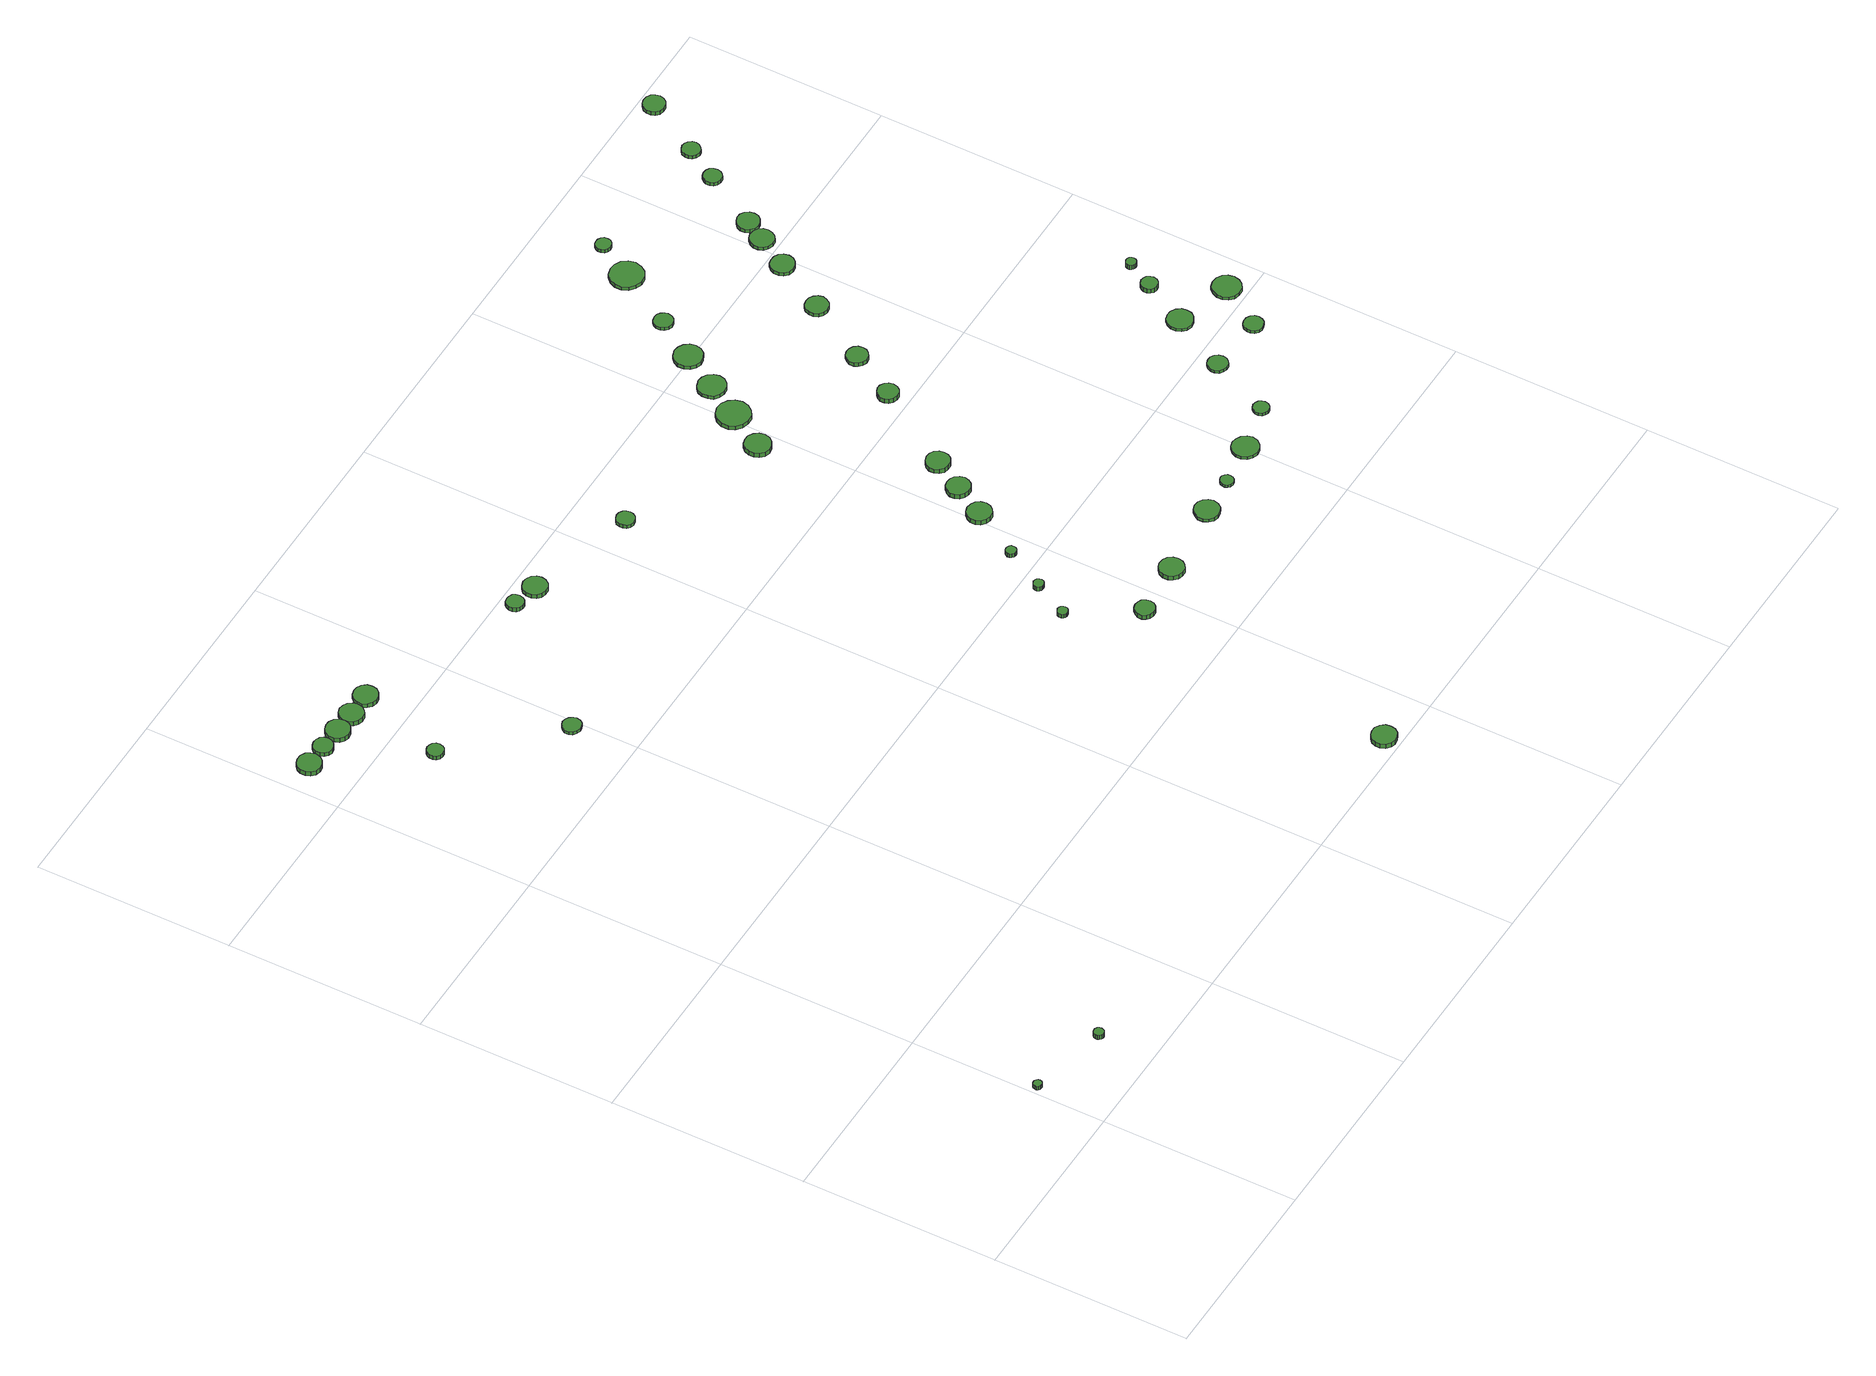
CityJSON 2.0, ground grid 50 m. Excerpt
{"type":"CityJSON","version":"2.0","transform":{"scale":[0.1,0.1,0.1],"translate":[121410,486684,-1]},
"CityObjects":{
"tree1":{"type":"SolitaryVegetationObject","attributes":{"function":"something"},"geometry":[{"type":"MultiSurface","lod":"1","boundaries":[[[0,1,2,3,4,5,6,7,8,9,10,11,12,13,14]],[[15,16,17,18,19,20,21,22,23,24,25,26,27,28,29]],[[0,29,28,1]],[[1,28,27,2]],[[2,27,26,3]],[[3,26,25,4]],[[4,25,24,5]],[[5,24,23,6]],[[6,23,22,7]],[[7,22,21,8]],[[8,21,20,9]],[[9,20,19,10]],[[10,19,18,11]],[[11,18,17,12]],[[12,17,16,13]],[[13,16,15,14]],[[14,15,29,0]]]}]},
"tree2":{"type":"SolitaryVegetationObject","attributes":{"function":"something"},"geometry":[{"type":"MultiSurface","lod":"1","boundaries":[[[30,31,32,33,34,35,36,37,38,39,40,41,42,43,44]],[[45,46,47,48,49,50,51,52,53,54,55,56,57,58,59]],[[30,59,58,31]],[[31,58,57,32]],[[32,57,56,33]],[[33,56,55,34]],[[34,55,54,35]],[[35,54,53,36]],[[36,53,52,37]],[[37,52,51,38]],[[38,51,50,39]],[[39,50,49,40]],[[40,49,48,41]],[[41,48,47,42]],[[42,47,46,43]],[[43,46,45,44]],[[44,45,59,30]]]}]},
"tree3":{"type":"SolitaryVegetationObject","attributes":{"function":"something"},"geometry":[{"type":"MultiSurface","lod":"1","boundaries":[[[60,61,62,63,64,65,66,67,68,69,70,71,72,73,74]],[[75,76,77,78,79,80,81,82,83,84,85,86,87,88,89]],[[60,89,88,61]],[[61,88,87,62]],[[62,87,86,63]],[[63,86,85,64]],[[64,85,84,65]],[[65,84,83,66]],[[66,83,82,67]],[[67,82,81,68]],[[68,81,80,69]],[[69,80,79,70]],[[70,79,78,71]],[[71,78,77,72]],[[72,77,76,73]],[[73,76,75,74]],[[74,75,89,60]]]}]},
"tree4":{"type":"SolitaryVegetationObject","attributes":{"function":"something"},"geometry":[{"type":"MultiSurface","lod":"1","boundaries":[[[90,91,92,93,94,95,96,97,98,99,100,101,102,103,104]],[[105,106,107,108,109,110,111,112,113,114,115,116,117,118,119]],[[90,119,118,91]],[[91,118,117,92]],[[92,117,116,93]],[[93,116,115,94]],[[94,115,114,95]],[[95,114,113,96]],[[96,113,112,97]],[[97,112,111,98]],[[98,111,110,99]],[[99,110,109,100]],[[100,109,108,101]],[[101,108,107,102]],[[102,107,106,103]],[[103,106,105,104]],[[104,105,119,90]]]}]},
"tree5":{"type":"SolitaryVegetationObject","attributes":{"function":"something"},"geometry":[{"type":"MultiSurface","lod":"1","boundaries":[[[120,121,122,123,124,125,126,127,128,129,130,131,132,133,134]],[[135,136,137,138,139,140,141,142,143,144,145,146,147,148,149]],[[120,149,148,121]],[[121,148,147,122]],[[122,147,146,123]],[[123,146,145,124]],[[124,145,144,125]],[[125,144,143,126]],[[126,143,142,127]],[[127,142,141,128]],[[128,141,140,129]],[[129,140,139,130]],[[130,139,138,131]],[[131,138,137,132]],[[132,137,136,133]],[[133,136,135,134]],[[134,135,149,120]]]}]},
"tree6":{"type":"SolitaryVegetationObject","attributes":{"function":"something"},"geometry":[{"type":"MultiSurface","lod":"1","boundaries":[[[150,151,152,153,154,155,156,157,158,159,160,161,162,163,164]],[[165,166,167,168,169,170,171,172,173,174,175,176,177,178,179]],[[150,179,178,151]],[[151,178,177,152]],[[152,177,176,153]],[[153,176,175,154]],[[154,175,174,155]],[[155,174,173,156]],[[156,173,172,157]],[[157,172,171,158]],[[158,171,170,159]],[[159,170,169,160]],[[160,169,168,161]],[[161,168,167,162]],[[162,167,166,163]],[[163,166,165,164]],[[164,165,179,150]]]}]},
"tree7":{"type":"SolitaryVegetationObject","attributes":{"function":"something"},"geometry":[{"type":"MultiSurface","lod":"1","boundaries":[[[180,181,182,183,184,185,186,187,188,189,190,191,192,193,194]],[[195,196,197,198,199,200,201,202,203,204,205,206,207,208,209]],[[180,209,208,181]],[[181,208,207,182]],[[182,207,206,183]],[[183,206,205,184]],[[184,205,204,185]],[[185,204,203,186]],[[186,203,202,187]],[[187,202,201,188]],[[188,201,200,189]],[[189,200,199,190]],[[190,199,198,191]],[[191,198,197,192]],[[192,197,196,193]],[[193,196,195,194]],[[194,195,209,180]]]}]},
"tree8":{"type":"SolitaryVegetationObject","attributes":{"function":"something"},"geometry":[{"type":"MultiSurface","lod":"1","boundaries":[[[210,211,212,213,214,215,216,217,218,219,220,221,222,223,224]],[[225,226,227,228,229,230,231,232,233,234,235,236,237,238,239]],[[210,239,238,211]],[[211,238,237,212]],[[212,237,236,213]],[[213,236,235,214]],[[214,235,234,215]],[[215,234,233,216]],[[216,233,232,217]],[[217,232,231,218]],[[218,231,230,219]],[[219,230,229,220]],[[220,229,228,221]],[[221,228,227,222]],[[222,227,226,223]],[[223,226,225,224]],[[224,225,239,210]]]}]},
"tree9":{"type":"SolitaryVegetationObject","attributes":{"function":"something"},"geometry":[{"type":"MultiSurface","lod":"1","boundaries":[[[240,241,242,243,244,245,246,247,248,249,250,251,252,253,254]],[[255,256,257,258,259,260,261,262,263,264,265,266,267,268,269]],[[240,269,268,241]],[[241,268,267,242]],[[242,267,266,243]],[[243,266,265,244]],[[244,265,264,245]],[[245,264,263,246]],[[246,263,262,247]],[[247,262,261,248]],[[248,261,260,249]],[[249,260,259,250]],[[250,259,258,251]],[[251,258,257,252]],[[252,257,256,253]],[[253,256,255,254]],[[254,255,269,240]]]}]},
"tree10":{"type":"SolitaryVegetationObject","attributes":{"function":"something"},"geometry":[{"type":"MultiSurface","lod":"1","boundaries":[[[270,271,272,273,274,275,276,277,278,279,280,281,282,283,284]],[[285,286,287,288,289,290,291,292,293,294,295,296,297,298,299]],[[270,299,298,271]],[[271,298,297,272]],[[272,297,296,273]],[[273,296,295,274]],[[274,295,294,275]],[[275,294,293,276]],[[276,293,292,277]],[[277,292,291,278]],[[278,291,290,279]],[[279,290,289,280]],[[280,289,288,281]],[[281,288,287,282]],[[282,287,286,283]],[[283,286,285,284]],[[284,285,299,270]]]}]},
"tree11":{"type":"SolitaryVegetationObject","attributes":{"function":"something"},"geometry":[{"type":"MultiSurface","lod":"1","boundaries":[[[300,301,302,303,304,305,306,307,308,309,310,311,312,313,314]],[[315,316,317,318,319,320,321,322,323,324,325,326,327,328,329]],[[300,329,328,301]],[[301,328,327,302]],[[302,327,326,303]],[[303,326,325,304]],[[304,325,324,305]],[[305,324,323,306]],[[306,323,322,307]],[[307,322,321,308]],[[308,321,320,309]],[[309,320,319,310]],[[310,319,318,311]],[[311,318,317,312]],[[312,317,316,313]],[[313,316,315,314]],[[314,315,329,300]]]}]},
"tree12":{"type":"SolitaryVegetationObject","attributes":{"function":"something"},"geometry":[{"type":"MultiSurface","lod":"1","boundaries":[[[330,331,332,333,334,335,336,337,338,339,340,341,342,343,344]],[[345,346,347,348,349,350,351,352,353,354,355,356,357,358,359]],[[330,359,358,331]],[[331,358,357,332]],[[332,357,356,333]],[[333,356,355,334]],[[334,355,354,335]],[[335,354,353,336]],[[336,353,352,337]],[[337,352,351,338]],[[338,351,350,339]],[[339,350,349,340]],[[340,349,348,341]],[[341,348,347,342]],[[342,347,346,343]],[[343,346,345,344]],[[344,345,359,330]]]}]},
"tree13":{"type":"SolitaryVegetationObject","attributes":{"function":"something"},"geometry":[{"type":"MultiSurface","lod":"1","boundaries":[[[360,361,362,363,364,365,366,367,368,369,370,371,372,373,374]],[[375,376,377,378,379,380,381,382,383,384,385,386,387,388,389]],[[360,389,388,361]],[[361,388,387,362]],[[362,387,386,363]],[[363,386,385,364]],[[364,385,384,365]],[[365,384,383,366]],[[366,383,382,367]],[[367,382,381,368]],[[368,381,380,369]],[[369,380,379,370]],[[370,379,378,371]],[[371,378,377,372]],[[372,377,376,373]],[[373,376,375,374]],[[374,375,389,360]]]}]},
"tree14":{"type":"SolitaryVegetationObject","attributes":{"function":"something"},"geometry":[{"type":"MultiSurface","lod":"1","boundaries":[[[390,391,392,393,394,395,396,397,398,399,400,401,402,403,404]],[[405,406,407,408,409,410,411,412,413,414,415,416,417,418,419]],[[390,419,418,391]],[[391,418,417,392]],[[392,417,416,393]],[[393,416,415,394]],[[394,415,414,395]],[[395,414,413,396]],[[396,413,412,397]],[[397,412,411,398]],[[398,411,410,399]],[[399,410,409,400]],[[400,409,408,401]],[[401,408,407,402]],[[402,407,406,403]],[[403,406,405,404]],[[404,405,419,390]]]}]},
"tree15":{"type":"SolitaryVegetationObject","attributes":{"function":"something"},"geometry":[{"type":"MultiSurface","lod":"1","boundaries":[[[420,421,422,423,424,425,426,427,428,429,430,431,432,433,434]],[[435,436,437,438,439,440,441,442,443,444,445,446,447,448,449]],[[420,449,448,421]],[[421,448,447,422]],[[422,447,446,423]],[[423,446,445,424]],[[424,445,444,425]],[[425,444,443,426]],[[426,443,442,427]],[[427,442,441,428]],[[428,441,440,429]],[[429,440,439,430]],[[430,439,438,431]],[[431,438,437,432]],[[432,437,436,433]],[[433,436,435,434]],[[434,435,449,420]]]}]},
"tree16":{"type":"SolitaryVegetationObject","attributes":{"function":"something"},"geometry":[{"type":"MultiSurface","lod":"1","boundaries":[[[450,451,452,453,454,455,456,457,458,459,460,461,462,463,464]],[[465,466,467,468,469,470,471,472,473,474,475,476,477,478,479]],[[450,479,478,451]],[[451,478,477,452]],[[452,477,476,453]],[[453,476,475,454]],[[454,475,474,455]],[[455,474,473,456]],[[456,473,472,457]],[[457,472,471,458]],[[458,471,470,459]],[[459,470,469,460]],[[460,469,468,461]],[[461,468,467,462]],[[462,467,466,463]],[[463,466,465,464]],[[464,465,479,450]]]}]},
"tree17":{"type":"SolitaryVegetationObject","attributes":{"function":"something"},"geometry":[{"type":"MultiSurface","lod":"1","boundaries":[[[480,481,482,483,484,485,486,487,488,489,490,491,492,493,494]],[[495,496,497,498,499,500,501,502,503,504,505,506,507,508,509]],[[480,509,508,481]],[[481,508,507,482]],[[482,507,506,483]],[[483,506,505,484]],[[484,505,504,485]],[[485,504,503,486]],[[486,503,502,487]],[[487,502,501,488]],[[488,501,500,489]],[[489,500,499,490]],[[490,499,498,491]],[[491,498,497,492]],[[492,497,496,493]],[[493,496,495,494]],[[494,495,509,480]]]}]},
"tree18":{"type":"SolitaryVegetationObject","attributes":{"function":"something"},"geometry":[{"type":"MultiSurface","lod":"1","boundaries":[[[510,511,512,513,514,515,516,517,518,519,520,521,522,523,524]],[[525,526,527,528,529,530,531,532,533,534,535,536,537,538,539]],[[510,539,538,511]],[[511,538,537,512]],[[512,537,536,513]],[[513,536,535,514]],[[514,535,534,515]],[[515,534,533,516]],[[516,533,532,517]],[[517,532,531,518]],[[518,531,530,519]],[[519,530,529,520]],[[520,529,528,521]],[[521,528,527,522]],[[522,527,526,523]],[[523,526,525,524]],[[524,525,539,510]]]}]},
"tree19":{"type":"SolitaryVegetationObject","attributes":{"function":"something"},"geometry":[{"type":"MultiSurface","lod":"1","boundaries":[[[540,541,542,543,544,545,546,547,548,549,550,551,552,553,554]],[[555,556,557,558,559,560,561,562,563,564,565,566,567,568,569]],[[540,569,568,541]],[[541,568,567,542]],[[542,567,566,543]],[[543,566,565,544]],[[544,565,564,545]],[[545,564,563,546]],[[546,563,562,547]],[[547,562,561,548]],[[548,561,560,549]],[[549,560,559,550]],[[550,559,558,551]],[[551,558,557,552]],[[552,557,556,553]],[[553,556,555,554]],[[554,555,569,540]]]}]},
"tree20":{"type":"SolitaryVegetationObject","attributes":{"function":"something"},"geometry":[{"type":"MultiSurface","lod":"1","boundaries":[[[570,571,572,573,574,575,576,577,578,579,580,581,582,583,584]],[[585,586,587,588,589,590,591,592,593,594,595,596,597,598,599]],[[570,599,598,571]],[[571,598,597,572]],[[572,597,596,573]],[[573,596,595,574]],[[574,595,594,575]],[[575,594,593,576]],[[576,593,592,577]],[[577,592,591,578]],[[578,591,590,579]],[[579,590,589,580]],[[580,589,588,581]],[[581,588,587,582]],[[582,587,586,583]],[[583,586,585,584]],[[584,585,599,570]]]}]},
"tree21":{"type":"SolitaryVegetationObject","attributes":{"function":"something"},"geometry":[{"type":"MultiSurface","lod":"1","boundaries":[[[600,601,602,603,604,605,606,607,608,609,610,611,612,613,614]],[[615,616,617,618,619,620,621,622,623,624,625,626,627,628,629]],[[600,629,628,601]],[[601,628,627,602]],[[602,627,626,603]],[[603,626,625,604]],[[604,625,624,605]],[[605,624,623,606]],[[606,623,622,607]],[[607,622,621,608]],[[608,621,620,609]],[[609,620,619,610]],[[610,619,618,611]],[[611,618,617,612]],[[612,617,616,613]],[[613,616,615,614]],[[614,615,629,600]]]}]},
"tree22":{"type":"SolitaryVegetationObject","attributes":{"function":"something"},"geometry":[{"type":"MultiSurface","lod":"1","boundaries":[[[630,631,632,633,634,635,636,637,638,639,640,641,642,643,644]],[[645,646,647,648,649,650,651,652,653,654,655,656,657,658,659]],[[630,659,658,631]],[[631,658,657,632]],[[632,657,656,633]],[[633,656,655,634]],[[634,655,654,635]],[[635,654,653,636]],[[636,653,652,637]],[[637,652,651,638]],[[638,651,650,639]],[[639,650,649,640]],[[640,649,648,641]],[[641,648,647,642]],[[642,647,646,643]],[[643,646,645,644]],[[644,645,659,630]]]}]},
"tree23":{"type":"SolitaryVegetationObject","attributes":{"function":"something"},"geometry":[{"type":"MultiSurface","lod":"1","boundaries":[[[660,661,662,663,664,665,666,667,668,669,670,671,672,673,674]],[[675,676,677,678,679,680,681,682,683,684,685,686,687,688,689]],[[660,689,688,661]],[[661,688,687,662]],[[662,687,686,663]],[[663,686,685,664]],[[664,685,684,665]],[[665,684,683,666]],[[666,683,682,667]],[[667,682,681,668]],[[668,681,680,669]],[[669,680,679,670]],[[670,679,678,671]],[[671,678,677,672]],[[672,677,676,673]],[[673,676,675,674]],[[674,675,689,660]]]}]},
"tree24":{"type":"SolitaryVegetationObject","attributes":{"function":"something"},"geometry":[{"type":"MultiSurface","lod":"1","boundaries":[[[690,691,692,693,694,695,696,697,698,699,700,701,702,703,704]],[[705,706,707,708,709,710,711,712,713,714,715,716,717,718,719]],[[690,719,718,691]],[[691,718,717,692]],[[692,717,716,693]],[[693,716,715,694]],[[694,715,714,695]],[[695,714,713,696]],[[696,713,712,697]],[[697,712,711,698]],[[698,711,710,699]],[[699,710,709,700]],[[700,709,708,701]],[[701,708,707,702]],[[702,707,706,703]],[[703,706,705,704]],[[704,705,719,690]]]}]},
"tree25":{"type":"SolitaryVegetationObject","attributes":{"function":"something"},"geometry":[{"type":"MultiSurface","lod":"1","boundaries":[[[720,721,722,723,724,725,726,727,728,729,730,731,732,733,734]],[[735,736,737,738,739,740,741,742,743,744,745,746,747,748,749]],[[720,749,748,721]],[[721,748,747,722]],[[722,747,746,723]],[[723,746,745,724]],[[724,745,744,725]],[[725,744,743,726]],[[726,743,742,727]],[[727,742,741,728]],[[728,741,740,729]],[[729,740,739,730]],[[730,739,738,731]],[[731,738,737,732]],[[732,737,736,733]],[[733,736,735,734]],[[734,735,749,720]]]}]},
"tree26":{"type":"SolitaryVegetationObject","attributes":{"function":"something"},"geometry":[{"type":"MultiSurface","lod":"1","boundaries":[[[750,751,752,753,754,755,756,757,758,759,760,761,762,763,764]],[[765,766,767,768,769,770,771,772,773,774,775,776,777,778,779]],[[750,779,778,751]],[[751,778,777,752]],[[752,777,776,753]],[[753,776,775,754]],[[754,775,774,755]],[[755,774,773,756]],[[756,773,772,757]],[[757,772,771,758]],[[758,771,770,759]],[[759,770,769,760]],[[760,769,768,761]],[[761,768,767,762]],[[762,767,766,763]],[[763,766,765,764]],[[764,765,779,750]]]}]},
"tree27":{"type":"SolitaryVegetationObject","attributes":{"function":"something"},"geometry":[{"type":"MultiSurface","lod":"1","boundaries":[[[780,781,782,783,784,785,786,787,788,789,790,791,792,793,794]],[[795,796,797,798,799,800,801,802,803,804,805,806,807,808,809]],[[780,809,808,781]],[[781,808,807,782]],[[782,807,806,783]],[[783,806,805,784]],[[784,805,804,785]],[[785,804,803,786]],[[786,803,802,787]],[[787,802,801,788]],[[788,801,800,789]],[[789,800,799,790]],[[790,799,798,791]],[[791,798,797,792]],[[792,797,796,793]],[[793,796,795,794]],[[794,795,809,780]]]}]},
"tree28":{"type":"SolitaryVegetationObject","attributes":{"function":"something"},"geometry":[{"type":"MultiSurface","lod":"1","boundaries":[[[810,811,812,813,814,815,816,817,818,819,820,821,822,823,824]],[[825,826,827,828,829,830,831,832,833,834,835,836,837,838,839]],[[810,839,838,811]],[[811,838,837,812]],[[812,837,836,813]],[[813,836,835,814]],[[814,835,834,815]],[[815,834,833,816]],[[816,833,832,817]],[[817,832,831,818]],[[818,831,830,819]],[[819,830,829,820]],[[820,829,828,821]],[[821,828,827,822]],[[822,827,826,823]],[[823,826,825,824]],[[824,825,839,810]]]}]},
"tree29":{"type":"SolitaryVegetationObject","attributes":{"function":"something"},"geometry":[{"type":"MultiSurface","lod":"1","boundaries":[[[840,841,842,843,844,845,846,847,848,849,850,851,852,853,854]],[[855,856,857,858,859,860,861,862,863,864,865,866,867,868,869]],[[840,869,868,841]],[[841,868,867,842]],[[842,867,866,843]],[[843,866,865,844]],[[844,865,864,845]],[[845,864,863,846]],[[846,863,862,847]],[[847,862,861,848]],[[848,861,860,849]],[[849,860,859,850]],[[850,859,858,851]],[[851,858,857,852]],[[852,857,856,853]],[[853,856,855,854]],[[854,855,869,840]]]}]},
"tree30":{"type":"SolitaryVegetationObject","attributes":{"function":"something"},"geometry":[{"type":"MultiSurface","lod":"1","boundaries":[[[870,871,872,873,874,875,876,877,878,879,880,881,882,883,884]],[[885,886,887,888,889,890,891,892,893,894,895,896,897,898,899]],[[870,899,898,871]],[[871,898,897,872]],[[872,897,896,873]],[[873,896,895,874]],[[874,895,894,875]],[[875,894,893,876]],[[876,893,892,877]],[[877,892,891,878]],[[878,891,890,879]],[[879,890,889,880]],[[880,889,888,881]],[[881,888,887,882]],[[882,887,886,883]],[[883,886,885,884]],[[884,885,899,870]]]}]},
"tree31":{"type":"SolitaryVegetationObject","attributes":{"function":"something"},"geometry":[{"type":"MultiSurface","lod":"1","boundaries":[[[900,901,902,903,904,905,906,907,908,909,910,911,912,913,914]],[[915,916,917,918,919,920,921,922,923,924,925,926,927,928,929]],[[900,929,928,901]],[[901,928,927,902]],[[902,927,926,903]],[[903,926,925,904]],[[904,925,924,905]],[[905,924,923,906]],[[906,923,922,907]],[[907,922,921,908]],[[908,921,920,909]],[[909,920,919,910]],[[910,919,918,911]],[[911,918,917,912]],[[912,917,916,913]],[[913,916,915,914]],[[914,915,929,900]]]}]},
"tree32":{"type":"SolitaryVegetationObject","attributes":{"function":"something"},"geometry":[{"type":"MultiSurface","lod":"1","boundaries":[[[930,931,932,933,934,935,936,937,938,939,940,941,942,943,944]],[[945,946,947,948,949,950,951,952,953,954,955,956,957,958,959]],[[930,959,958,931]],[[931,958,957,932]],[[932,957,956,933]],[[933,956,955,934]],[[934,955,954,935]],[[935,954,953,936]],[[936,953,952,937]],[[937,952,951,938]],[[938,951,950,939]],[[939,950,949,940]],[[940,949,948,941]],[[941,948,947,942]],[[942,947,946,943]],[[943,946,945,944]],[[944,945,959,930]]]}]},
"tree33":{"type":"SolitaryVegetationObject","attributes":{"function":"something"},"geometry":[{"type":"MultiSurface","lod":"1","boundaries":[[[960,961,962,963,964,965,966,967,968,969,970,971,972,973,974]],[[975,976,977,978,979,980,981,982,983,984,985,986,987,988,989]],[[960,989,988,961]],[[961,988,987,962]],[[962,987,986,963]],[[963,986,985,964]],[[964,985,984,965]],[[965,984,983,966]],[[966,983,982,967]],[[967,982,981,968]],[[968,981,980,969]],[[969,980,979,970]],[[970,979,978,971]],[[971,978,977,972]],[[972,977,976,973]],[[973,976,975,974]],[[974,975,989,960]]]}]},
"tree34":{"type":"SolitaryVegetationObject","attributes":{"function":"something"},"geometry":[{"type":"MultiSurface","lod":"1","boundaries":[[[990,991,992,993,994,995,996,997,998,999,1000,1001,1002,1003,1004]],[[1005,1006,1007,1008,1009,1010,1011,1012,1013,1014,1015,1016,1017,1018,1019]],[[990,1019,1018,991]],[[991,1018,1017,992]],[[992,1017,1016,993]],[[993,1016,1015,994]],[[994,1015,1014,995]],[[995,1014,1013,996]],[[996,1013,1012,997]],[[997,1012,1011,998]],[[998,1011,1010,999]],[[999,1010,1009,1000]],[[1000,1009,1008,1001]],[[1001,1008,1007,1002]],[[1002,1007,1006,1003]],[[1003,1006,1005,1004]],[[1004,1005,1019,990]]]}]},
"tree35":{"type":"SolitaryVegetationObject","attributes":{"function":"something"},"geometry":[{"type":"MultiSurface","lod":"1","boundaries":[[[1020,1021,1022,1023,1024,1025,1026,1027,1028,1029,1030,1031,1032,1033,1034]],[[1035,1036,1037,1038,1039,1040,1041,1042,1043,1044,1045,1046,1047,1048,1049]],[[1020,1049,1048,1021]],[[1021,1048,1047,1022]],[[1022,1047,1046,1023]],[[1023,1046,1045,1024]],[[1024,1045,1044,1025]],[[1025,1044,1043,1026]],[[1026,1043,1042,1027]],[[1027,1042,1041,1028]],[[1028,1041,1040,1029]],[[1029,1040,1039,1030]],[[1030,1039,1038,1031]],[[1031,1038,1037,1032]],[[1032,1037,1036,1033]],[[1033,1036,1035,1034]],[[1034,1035,1049,1020]]]}]},
"tree36":{"type":"SolitaryVegetationObject","attributes":{"function":"something"},"geometry":[{"type":"MultiSurface","lod":"1","boundaries":[[[1050,1051,1052,1053,1054,1055,1056,1057,1058,1059,1060,1061,1062,1063,1064]],[[1065,1066,1067,1068,1069,1070,1071,1072,1073,1074,1075,1076,1077,1078,1079]],[[1050,1079,1078,1051]],[[1051,1078,1077,1052]],[[1052,1077,1076,1053]],[[1053,1076,1075,1054]],[[1054,1075,1074,1055]],[[1055,1074,1073,1056]],[[1056,1073,1072,1057]],[[1057,1072,1071,1058]],[[1058,1071,1070,1059]],[[1059,1070,1069,1060]],[[1060,1069,1068,1061]],[[1061,1068,1067,1062]],[[1062,1067,1066,1063]],[[1063,1066,1065,1064]],[[1064,1065,1079,1050]]]}]},
"tree37":{"type":"SolitaryVegetationObject","attributes":{"function":"something"},"geometry":[{"type":"MultiSurface","lod":"1","boundaries":[[[1080,1081,1082,1083,1084,1085,1086,1087,1088,1089,1090,1091,1092,1093,1094]],[[1095,1096,1097,1098,1099,1100,1101,1102,1103,1104,1105,1106,1107,1108,1109]],[[1080,1109,1108,1081]],[[1081,1108,1107,1082]],[[1082,1107,1106,1083]],[[1083,1106,1105,1084]],[[1084,1105,1104,1085]],[[1085,1104,1103,1086]],[[1086,1103,1102,1087]],[[1087,1102,1101,1088]],[[1088,1101,1100,1089]],[[1089,1100,1099,1090]],[[1090,1099,1098,1091]],[[1091,1098,1097,1092]],[[1092,1097,1096,1093]],[[1093,1096,1095,1094]],[[1094,1095,1109,1080]]]}]},
"tree38":{"type":"SolitaryVegetationObject","attributes":{"function":"something"},"geometry":[{"type":"MultiSurface","lod":"1","boundaries":[[[1110,1111,1112,1113,1114,1115,1116,1117,1118,1119,1120,1121,1122,1123,1124]],[[1125,1126,1127,1128,1129,1130,1131,1132,1133,1134,1135,1136,1137,1138,1139]],[[1110,1139,1138,1111]],[[1111,1138,1137,1112]],[[1112,1137,1136,1113]],[[1113,1136,1135,1114]],[[1114,1135,1134,1115]],[[1115,1134,1133,1116]],[[1116,1133,1132,1117]],[[1117,1132,1131,1118]],[[1118,1131,1130,1119]],[[1119,1130,1129,1120]],[[1120,1129,1128,1121]],[[1121,1128,1127,1122]],[[1122,1127,1126,1123]],[[1123,1126,1125,1124]],[[1124,1125,1139,1110]]]}]},
"tree39":{"type":"SolitaryVegetationObject","attributes":{"function":"something"},"geometry":[{"type":"MultiSurface","lod":"1","boundaries":[[[1140,1141,1142,1143,1144,1145,1146,1147,1148,1149,1150,1151,1152,1153,1154]],[[1155,1156,1157,1158,1159,1160,1161,1162,1163,1164,1165,1166,1167,1168,1169]],[[1140,1169,1168,1141]],[[1141,1168,1167,1142]],[[1142,1167,1166,1143]],[[1143,1166,1165,1144]],[[1144,1165,1164,1145]],[[1145,1164,1163,1146]],[[1146,1163,1162,1147]],[[1147,1162,1161,1148]],[[1148,1161,1160,1149]],[[1149,1160,1159,1150]],[[1150,1159,1158,1151]],[[1151,1158,1157,1152]],[[1152,1157,1156,1153]],[[1153,1156,1155,1154]],[[1154,1155,1169,1140]]]}]},
"tree40":{"type":"SolitaryVegetationObject","attributes":{"function":"something"},"geometry":[{"type":"MultiSurface","lod":"1","boundaries":[[[1170,1171,1172,1173,1174,1175,1176,1177,1178,1179,1180,1181,1182,1183,1184]],[[1185,1186,1187,1188,1189,1190,1191,1192,1193,1194,1195,1196,1197,1198,1199]],[[1170,1199,1198,1171]],[[1171,1198,1197,1172]],[[1172,1197,1196,1173]],[[1173,1196,1195,1174]],[[1174,1195,1194,1175]],[[1175,1194,1193,1176]],[[1176,1193,1192,1177]],[[1177,1192,1191,1178]],[[1178,1191,1190,1179]],[[1179,1190,1189,1180]],[[1180,1189,1188,1181]],[[1181,1188,1187,1182]],[[1182,1187,1186,1183]],[[1183,1186,1185,1184]],[[1184,1185,1199,1170]]]}]},
"tree41":{"type":"SolitaryVegetationObject","attributes":{"function":"something"},"geometry":[{"type":"MultiSurface","lod":"1","boundaries":[[[1200,1201,1202,1203,1204,1205,1206,1207,1208,1209,1210,1211,1212,1213,1214]],[[1215,1216,1217,1218,1219,1220,1221,1222,1223,1224,1225,1226,1227,1228,1229]],[[1200,1229,1228,1201]],[[1201,1228,1227,1202]],[[1202,1227,1226,1203]],[[1203,1226,1225,1204]],[[1204,1225,1224,1205]],[[1205,1224,1223,1206]],[[1206,1223,1222,1207]],[[1207,1222,1221,1208]],[[1208,1221,1220,1209]],[[1209,1220,1219,1210]],[[1210,1219,1218,1211]],[[1211,1218,1217,1212]],[[1212,1217,1216,1213]],[[1213,1216,1215,1214]],[[1214,1215,1229,1200]]]}]},
"tree42":{"type":"SolitaryVegetationObject","attributes":{"function":"something"},"geometry":[{"type":"MultiSurface","lod":"1","boundaries":[[[1230,1231,1232,1233,1234,1235,1236,1237,1238,1239,1240,1241,1242,1243,1244]],[[1245,1246,1247,1248,1249,1250,1251,1252,1253,1254,1255,1256,1257,1258,1259]],[[1230,1259,1258,1231]],[[1231,1258,1257,1232]],[[1232,1257,1256,1233]],[[1233,1256,1255,1234]],[[1234,1255,1254,1235]],[[1235,1254,1253,1236]],[[1236,1253,1252,1237]],[[1237,1252,1251,1238]],[[1238,1251,1250,1239]],[[1239,1250,1249,1240]],[[1240,1249,1248,1241]],[[1241,1248,1247,1242]],[[1242,1247,1246,1243]],[[1243,1246,1245,1244]],[[1244,1245,1259,1230]]]}]},
"tree43":{"type":"SolitaryVegetationObject","attributes":{"function":"something"},"geometry":[{"type":"MultiSurface","lod":"1","boundaries":[[[1260,1261,1262,1263,1264,1265,1266,1267,1268,1269,1270,1271,1272,1273,1274]],[[1275,1276,1277,1278,1279,1280,1281,1282,1283,1284,1285,1286,1287,1288,1289]],[[1260,1289,1288,1261]],[[1261,1288,1287,1262]],[[1262,1287,1286,1263]],[[1263,1286,1285,1264]],[[1264,1285,1284,1265]],[[1265,1284,1283,1266]],[[1266,1283,1282,1267]],[[1267,1282,1281,1268]],[[1268,1281,1280,1269]],[[1269,1280,1279,1270]],[[1270,1279,1278,1271]],[[1271,1278,1277,1272]],[[1272,1277,1276,1273]],[[1273,1276,1275,1274]],[[1274,1275,1289,1260]]]}]},
"tree44":{"type":"SolitaryVegetationObject","attributes":{"function":"something"},"geometry":[{"type":"MultiSurface","lod":"1","boundaries":[[[1290,1291,1292,1293,1294,1295,1296,1297,1298,1299,1300,1301,1302,1303,1304]],[[1305,1306,1307,1308,1309,1310,1311,1312,1313,1314,1315,1316,1317,1318,1319]],[[1290,1319,1318,1291]],[[1291,1318,1317,1292]],[[1292,1317,1316,1293]],[[1293,1316,1315,1294]],[[1294,1315,1314,1295]],[[1295,1314,1313,1296]],[[1296,1313,1312,1297]],[[1297,1312,1311,1298]],[[1298,1311,1310,1299]],[[1299,1310,1309,1300]],[[1300,1309,1308,1301]],[[1301,1308,1307,1302]],[[1302,1307,1306,1303]],[[1303,1306,1305,1304]],[[1304,1305,1319,1290]]]}]},
"tree45":{"type":"SolitaryVegetationObject","attributes":{"function":"something"},"geometry":[{"type":"MultiSurface","lod":"1","boundaries":[[[1320,1321,1322,1323,1324,1325,1326,1327,1328,1329,1330,1331,1332,1333,1334]],[[1335,1336,1337,1338,1339,1340,1341,1342,1343,1344,1345,1346,1347,1348,1349]],[[1320,1349,1348,1321]],[[1321,1348,1347,1322]],[[1322,1347,1346,1323]],[[1323,1346,1345,1324]],[[1324,1345,1344,1325]],[[1325,1344,1343,1326]],[[1326,1343,1342,1327]],[[1327,1342,1341,1328]],[[1328,1341,1340,1329]],[[1329,1340,1339,1330]],[[1330,1339,1338,1331]],[[1331,1338,1337,1332]],[[1332,1337,1336,1333]],[[1333,1336,1335,1334]],[[1334,1335,1349,1320]]]}]},
"tree46":{"type":"SolitaryVegetationObject","attributes":{"function":"something"},"geometry":[{"type":"MultiSurface","lod":"1","boundaries":[[[1350,1351,1352,1353,1354,1355,1356,1357,1358,1359,1360,1361,1362,1363,1364]],[[1365,1366,1367,1368,1369,1370,1371,1372,1373,1374,1375,1376,1377,1378,1379]],[[1350,1379,1378,1351]],[[1351,1378,1377,1352]],[[1352,1377,1376,1353]],[[1353,1376,1375,1354]],[[1354,1375,1374,1355]],[[1355,1374,1373,1356]],[[1356,1373,1372,1357]],[[1357,1372,1371,1358]],[[1358,1371,1370,1359]],[[1359,1370,1369,1360]],[[1360,1369,1368,1361]],[[1361,1368,1367,1362]],[[1362,1367,1366,1363]],[[1363,1366,1365,1364]],[[1364,1365,1379,1350]]]}]},
"tree47":{"type":"SolitaryVegetationObject","attributes":{"function":"something"},"geometry":[{"type":"MultiSurface","lod":"1","boundaries":[[[1380,1381,1382,1383,1384,1385,1386,1387,1388,1389,1390,1391,1392,1393,1394]],[[1395,1396,1397,1398,1399,1400,1401,1402,1403,1404,1405,1406,1407,1408,1409]],[[1380,1409,1408,1381]],[[1381,1408,1407,1382]],[[1382,1407,1406,1383]],[[1383,1406,1405,1384]],[[1384,1405,1404,1385]],[[1385,1404,1403,1386]],[[1386,1403,1402,1387]],[[1387,1402,1401,1388]],[[1388,1401,1400,1389]],[[1389,1400,1399,1390]],[[1390,1399,1398,1391]],[[1391,1398,1397,1392]],[[1392,1397,1396,1393]],[[1393,1396,1395,1394]],[[1394,1395,1409,1380]]]}]}
},
"vertices":[
[23,178,31],[22,183,31],[19,186,31],[15,189,31],[11,189,31],[7,188,31],[4,185,31],[2,181,31],[2,176,31],[4,172,31],[7,169,31],[11,168,31],[15,168,31],[19,171,31],[22,174,31],[22,174,19],[19,171,19],[15,168,19],[11,168,19],[7,169,19],[4,172,19],[2,176,19],[2,181,19],[4,185,19],[7,188,19],[11,189,19],[15,189,19],[19,186,19],[22,183,19],[23,178,19],
[239,140,25],[238,146,25],[235,150,25],[230,153,25],[225,153,25],[220,152,25],[216,148,25],[214,143,25],[214,138,25],[216,133,25],[220,129,25],[225,127,25],[230,128,25],[235,131,25],[238,135,25],[238,135,12],[235,131,12],[230,128,12],[225,127,12],[220,129,12],[216,133,12],[214,138,12],[214,143,12],[216,148,12],[220,152,12],[225,153,12],[230,153,12],[235,150,12],[238,146,12],[239,140,12],
[105,2116,27],[102,2129,27],[95,2139,27],[84,2145,27],[71,2146,27],[59,2142,27],[50,2134,27],[45,2123,27],[45,2110,27],[50,2099,27],[59,2090,27],[71,2086,27],[84,2088,27],[95,2094,27],[102,2104,27],[102,2104,14],[95,2094,14],[84,2088,14],[71,2086,14],[59,2090,14],[50,2099,14],[45,2110,14],[45,2123,14],[50,2134,14],[59,2142,14],[71,2146,14],[84,2145,14],[95,2139,14],[102,2129,14],[105,2116,14],
[164,2117,25],[162,2127,25],[156,2135,25],[147,2140,25],[136,2141,25],[127,2138,25],[119,2131,25],[115,2122,25],[115,2112,25],[119,2103,25],[127,2096,25],[136,2092,25],[147,2094,25],[156,2099,25],[162,2107,25],[162,2107,13],[156,2099,13],[147,2094,13],[136,2092,13],[127,2096,13],[119,2103,13],[115,2112,13],[115,2122,13],[119,2131,13],[127,2138,13],[136,2141,13],[147,2140,13],[156,2135,13],[162,2127,13],[164,2117,13],
[275,1889,23],[273,1898,23],[268,1905,23],[260,1909,23],[252,1910,23],[244,1907,23],[237,1901,23],[234,1894,23],[234,1885,23],[237,1877,23],[244,1871,23],[252,1869,23],[260,1869,23],[268,1874,23],[273,1881,23],[273,1881,11],[268,1874,11],[260,1869,11],[252,1869,11],[244,1871,11],[237,1877,11],[234,1885,11],[234,1894,11],[237,1901,11],[244,1907,11],[252,1910,11],[260,1909,11],[268,1905,11],[273,1898,11],[275,1889,11],
[231,2113,25],[228,2126,25],[221,2136,25],[210,2142,25],[197,2143,25],[185,2139,25],[176,2131,25],[171,2120,25],[171,2107,25],[176,2095,25],[185,2087,25],[197,2083,25],[210,2085,25],[221,2091,25],[228,2101,25],[228,2101,12],[221,2091,12],[210,2085,12],[197,2083,12],[185,2087,12],[176,2095,12],[171,2107,12],[171,2120,12],[176,2131,12],[185,2139,12],[197,2143,12],[210,2142,12],[221,2136,12],[228,2126,12],[231,2113,12],
[290,2112,25],[288,2124,25],[280,2134,25],[270,2140,25],[257,2142,25],[245,2138,25],[236,2129,25],[231,2118,25],[231,2105,25],[236,2094,25],[245,2086,25],[257,2082,25],[270,2083,25],[280,2089,25],[288,2099,25],[288,2099,12],[280,2089,12],[270,2083,12],[257,2082,12],[245,2086,12],[236,2094,12],[231,2105,12],[231,2118,12],[236,2129,12],[245,2138,12],[257,2142,12],[270,2140,12],[280,2134,12],[288,2124,12],[290,2112,12],
[357,2112,23],[355,2125,23],[347,2135,23],[336,2141,23],[324,2142,23],[312,2139,23],[303,2130,23],[297,2119,23],[297,2106,23],[303,2095,23],[312,2086,23],[324,2082,23],[336,2084,23],[347,2090,23],[355,2100,23],[355,2100,11],[347,2090,11],[336,2084,11],[324,2082,11],[312,2086,11],[303,2095,11],[297,2106,11],[297,2119,11],[303,2130,11],[312,2139,11],[324,2142,11],[336,2141,11],[347,2135,11],[355,2125,11],[357,2112,11],
[505,1662,16],[503,1671,16],[497,1679,16],[488,1684,16],[479,1685,16],[470,1682,16],[462,1675,16],[458,1667,16],[458,1657,16],[462,1648,16],[470,1642,16],[479,1639,16],[488,1640,16],[497,1644,16],[503,1652,16],[503,1652,7],[497,1644,7],[488,1640,7],[479,1639,7],[470,1642,7],[462,1648,7],[458,1657,7],[458,1667,7],[462,1675,7],[470,1682,7],[479,1685,7],[488,1684,7],[497,1679,7],[503,1671,7],[505,1662,7],
[774,1964,19],[772,1973,19],[767,1980,19],[759,1984,19],[750,1985,19],[741,1983,19],[735,1977,19],[731,1968,19],[731,1959,19],[735,1951,19],[741,1945,19],[750,1942,19],[759,1943,19],[767,1947,19],[772,1955,19],[772,1955,7],[767,1947,7],[759,1943,7],[750,1942,7],[741,1945,7],[735,1951,7],[731,1959,7],[731,1968,7],[735,1977,7],[741,1983,7],[750,1985,7],[759,1984,7],[767,1980,7],[772,1973,7],[774,1964,7],
[1391,39,22],[1389,52,22],[1381,62,22],[1370,69,22],[1357,70,22],[1345,66,22],[1335,57,22],[1330,46,22],[1330,33,22],[1335,21,22],[1345,12,22],[1357,8,22],[1370,10,22],[1381,16,22],[1389,27,22],[1389,27,9],[1381,16,9],[1370,10,9],[1357,8,9],[1345,12,9],[1335,21,9],[1330,33,9],[1330,46,9],[1335,57,9],[1345,66,9],[1357,70,9],[1370,69,9],[1381,62,9],[1389,52,9],[1391,39,9],
[848,1949,19],[846,1961,19],[838,1971,19],[828,1977,19],[815,1979,19],[803,1975,19],[794,1967,19],[789,1955,19],[789,1943,19],[794,1931,19],[803,1923,19],[815,1919,19],[828,1920,19],[838,1926,19],[846,1937,19],[846,1937,7],[838,1926,7],[828,1920,7],[815,1919,7],[803,1923,7],[794,1931,7],[789,1943,7],[789,1955,7],[794,1967,7],[803,1975,7],[815,1979,7],[828,1977,7],[838,1971,7],[846,1961,7],[848,1949,7],
[1352,867,22],[1351,872,22],[1348,877,22],[1344,879,22],[1338,880,22],[1333,878,22],[1329,875,22],[1327,870,22],[1327,864,22],[1329,859,22],[1333,856,22],[1338,854,22],[1344,855,22],[1348,857,22],[1351,862,22],[1351,862,10],[1348,857,10],[1344,855,10],[1338,854,10],[1333,856,10],[1329,859,10],[1327,864,10],[1327,870,10],[1329,875,10],[1333,878,10],[1338,880,10],[1344,879,10],[1348,877,10],[1351,872,10],[1352,867,10],
[1461,707,25],[1459,717,25],[1453,726,25],[1444,731,25],[1434,732,25],[1424,729,25],[1417,722,25],[1412,712,25],[1412,702,25],[1417,693,25],[1424,686,25],[1434,683,25],[1444,684,25],[1453,689,25],[1459,697,25],[1459,697,12],[1453,689,12],[1444,684,12],[1434,683,12],[1424,686,12],[1417,693,12],[1412,702,12],[1412,712,12],[1417,722,12],[1424,729,12],[1434,732,12],[1444,731,12],[1453,726,12],[1459,717,12],[1461,707,12],
[1127,1876,18],[1125,1885,18],[1120,1892,18],[1112,1897,18],[1102,1898,18],[1093,1895,18],[1086,1889,18],[1083,1880,18],[1083,1871,18],[1086,1862,18],[1093,1856,18],[1102,1853,18],[1112,1854,18],[1120,1859,18],[1125,1867,18],[1125,1867,7],[1120,1859,7],[1112,1854,7],[1102,1853,7],[1093,1856,7],[1086,1862,7],[1083,1871,7],[1083,1880,7],[1086,1889,7],[1093,1895,7],[1102,1898,7],[1112,1897,7],[1120,1892,7],[1125,1885,7],[1127,1876,7],
[1402,958,20],[1401,963,20],[1398,968,20],[1393,970,20],[1388,971,20],[1383,969,20],[1379,966,20],[1376,961,20],[1376,955,20],[1379,950,20],[1383,947,20],[1388,945,20],[1393,946,20],[1398,948,20],[1401,953,20],[1401,953,7],[1398,948,7],[1393,946,7],[1388,945,7],[1383,947,7],[1379,950,7],[1376,955,7],[1376,961,7],[1379,966,7],[1383,969,7],[1388,971,7],[1393,970,7],[1398,968,7],[1401,963,7],[1402,958,7],
[1462,1064,19],[1461,1070,19],[1458,1074,19],[1453,1077,19],[1448,1077,19],[1443,1076,19],[1439,1072,19],[1436,1067,19],[1436,1062,19],[1439,1057,19],[1443,1053,19],[1448,1051,19],[1453,1052,19],[1458,1055,19],[1461,1059,19],[1461,1059,7],[1458,1055,7],[1453,1052,7],[1448,1051,7],[1443,1053,7],[1439,1057,7],[1436,1062,7],[1436,1067,7],[1439,1072,7],[1443,1076,7],[1448,1077,7],[1453,1077,7],[1458,1074,7],[1461,1070,7],[1462,1064,7],
[1614,721,19],[1611,733,19],[1604,744,19],[1593,750,19],[1580,752,19],[1568,748,19],[1558,739,19],[1553,727,19],[1553,714,19],[1558,703,19],[1568,694,19],[1580,690,19],[1593,691,19],[1604,698,19],[1611,708,19],[1611,708,7],[1604,698,7],[1593,691,7],[1580,690,7],[1568,694,7],[1558,703,7],[1553,714,7],[1553,727,7],[1558,739,7],[1568,748,7],[1580,752,7],[1593,750,7],[1604,744,7],[1611,733,7],[1614,721,7],
[1549,1186,20],[1546,1199,20],[1539,1209,20],[1528,1215,20],[1515,1217,20],[1503,1213,20],[1493,1204,20],[1488,1193,20],[1488,1180,20],[1493,1168,20],[1503,1160,20],[1515,1156,20],[1528,1157,20],[1539,1164,20],[1546,1174,20],[1546,1174,7],[1539,1164,7],[1528,1157,7],[1515,1156,7],[1503,1160,7],[1493,1168,7],[1488,1180,7],[1488,1193,7],[1493,1204,7],[1503,1213,7],[1515,1217,7],[1528,1215,7],[1539,1209,7],[1546,1199,7],[1549,1186,7],
[1592,1266,23],[1589,1278,23],[1582,1288,23],[1571,1294,23],[1559,1295,23],[1548,1292,23],[1538,1283,23],[1533,1272,23],[1533,1260,23],[1538,1249,23],[1548,1241,23],[1559,1237,23],[1571,1238,23],[1582,1244,23],[1589,1254,23],[1589,1254,10],[1582,1244,10],[1571,1238,10],[1559,1237,10],[1548,1241,10],[1538,1249,10],[1533,1260,10],[1533,1272,10],[1538,1283,10],[1548,1292,10],[1559,1295,10],[1571,1294,10],[1582,1288,10],[1589,1278,10],[1592,1266,10],
[1487,1729,21],[1484,1742,21],[1476,1753,21],[1464,1760,21],[1451,1761,21],[1438,1757,21],[1428,1748,21],[1423,1735,21],[1423,1722,21],[1428,1710,21],[1438,1700,21],[1451,1696,21],[1464,1698,21],[1476,1704,21],[1484,1715,21],[1484,1715,8],[1476,1704,8],[1464,1698,8],[1451,1696,8],[1438,1700,8],[1428,1710,8],[1423,1722,8],[1423,1735,8],[1428,1748,8],[1438,1757,8],[1451,1761,8],[1464,1760,8],[1476,1753,8],[1484,1742,8],[1487,1729,8],
[1814,742,16],[1811,755,16],[1803,765,16],[1792,772,16],[1779,773,16],[1766,769,16],[1757,760,16],[1751,748,16],[1751,735,16],[1757,723,16],[1766,714,16],[1779,710,16],[1792,712,16],[1803,718,16],[1811,729,16],[1811,729,7],[1803,718,7],[1792,712,7],[1779,710,7],[1766,714,7],[1757,723,7],[1751,735,7],[1751,748,7],[1757,760,7],[1766,769,7],[1779,773,7],[1792,772,7],[1803,765,7],[1811,755,7],[1814,742,7],
[1636,1345,25],[1634,1357,25],[1627,1367,25],[1616,1373,25],[1604,1374,25],[1592,1370,25],[1583,1362,25],[1578,1351,25],[1578,1339,25],[1583,1328,25],[1592,1319,25],[1604,1316,25],[1616,1317,25],[1627,1323,25],[1634,1333,25],[1634,1333,12],[1627,1323,12],[1616,1317,12],[1604,1316,12],[1592,1319,12],[1583,1328,12],[1578,1339,12],[1578,1351,12],[1583,1362,12],[1592,1370,12],[1604,1374,12],[1616,1373,12],[1627,1367,12],[1634,1357,12],[1636,1345,12],
[1554,1825,18],[1550,1842,18],[1540,1856,18],[1525,1865,18],[1508,1867,18],[1491,1861,18],[1478,1850,18],[1471,1834,18],[1471,1816,18],[1478,1801,18],[1491,1789,18],[1508,1784,18],[1525,1785,18],[1540,1794,18],[1550,1808,18],[1550,1808,7],[1540,1794,7],[1525,1785,7],[1508,1784,7],[1491,1789,7],[1478,1801,7],[1471,1816,7],[1471,1834,7],[1478,1850,7],[1491,1861,7],[1508,1867,7],[1525,1865,7],[1540,1856,7],[1550,1842,7],[1554,1825,7],
[1903,749,14],[1902,756,14],[1898,761,14],[1892,765,14],[1885,766,14],[1878,763,14],[1873,759,14],[1870,752,14],[1870,745,14],[1873,739,14],[1878,734,14],[1885,732,14],[1892,733,14],[1898,736,14],[1902,742,14],[1902,742,7],[1898,736,7],[1892,733,7],[1885,732,7],[1878,734,7],[1873,739,7],[1870,745,7],[1870,752,7],[1873,759,7],[1878,763,7],[1885,766,7],[1892,765,7],[1898,761,7],[1902,756,7],[1903,749,7],
[1600,1911,17],[1597,1925,17],[1588,1937,17],[1576,1944,17],[1562,1946,17],[1548,1941,17],[1537,1932,17],[1532,1919,17],[1532,1904,17],[1537,1891,17],[1548,1882,17],[1562,1877,17],[1576,1879,17],[1588,1886,17],[1597,1897,17],[1597,1897,7],[1588,1886,7],[1576,1879,7],[1562,1877,7],[1548,1882,7],[1537,1891,7],[1532,1904,7],[1532,1919,7],[1537,1932,7],[1548,1941,7],[1562,1946,7],[1576,1944,7],[1588,1937,7],[1597,1925,7],[1600,1911,7],
[1767,1552,23],[1765,1563,23],[1759,1571,23],[1749,1577,23],[1739,1578,23],[1728,1574,23],[1720,1567,23],[1716,1557,23],[1716,1547,23],[1720,1537,23],[1728,1530,23],[1739,1526,23],[1749,1527,23],[1759,1533,23],[1765,1541,23],[1765,1541,10],[1759,1533,10],[1749,1527,10],[1739,1526,10],[1728,1530,10],[1720,1537,10],[1716,1547,10],[1716,1557,10],[1720,1567,10],[1728,1574,10],[1739,1578,10],[1749,1577,10],[1759,1571,10],[1765,1563,10],[1767,1552,10],
[1656,2005,17],[1653,2019,17],[1644,2031,17],[1631,2038,17],[1617,2040,17],[1603,2035,17],[1592,2025,17],[1586,2012,17],[1586,1997,17],[1592,1984,17],[1603,1974,17],[1617,1969,17],[1631,1971,17],[1644,1978,17],[1653,1990,17],[1653,1990,7],[1644,1978,7],[1631,1971,7],[1617,1969,7],[1603,1974,7],[1592,1984,7],[1586,1997,7],[1586,2012,7],[1592,2025,7],[1603,2035,7],[1617,2040,7],[1631,2038,7],[1644,2031,7],[1653,2019,7],[1656,2005,7],
[2032,764,15],[2029,777,15],[2020,788,15],[2008,795,15],[1995,797,15],[1981,793,15],[1971,783,15],[1965,771,15],[1965,757,15],[1971,744,15],[1981,735,15],[1995,730,15],[2008,732,15],[2020,739,15],[2029,750,15],[2029,750,7],[2020,739,7],[2008,732,7],[1995,730,7],[1981,735,7],[1971,744,7],[1965,757,7],[1965,771,7],[1971,783,7],[1981,793,7],[1995,797,7],[2008,795,7],[2020,788,7],[2029,777,7],[2032,764,7],
[1837,1672,18],[1835,1683,18],[1828,1692,18],[1818,1697,18],[1807,1698,18],[1797,1695,18],[1789,1687,18],[1784,1677,18],[1784,1666,18],[1789,1656,18],[1797,1649,18],[1807,1645,18],[1818,1646,18],[1828,1652,18],[1835,1661,18],[1835,1661,7],[1828,1652,7],[1818,1646,7],[1807,1645,7],[1797,1649,7],[1789,1656,7],[1784,1666,7],[1784,1677,7],[1789,1687,7],[1797,1695,7],[1807,1698,7],[1818,1697,7],[1828,1692,7],[1835,1683,7],[1837,1672,7],
[1713,2109,16],[1711,2118,16],[1705,2126,16],[1697,2131,16],[1687,2132,16],[1677,2129,16],[1670,2123,16],[1666,2114,16],[1666,2104,16],[1670,2095,16],[1677,2088,16],[1687,2085,16],[1697,2086,16],[1705,2091,16],[1711,2099,16],[1711,2099,7],[1705,2091,7],[1697,2086,7],[1687,2085,7],[1677,2088,7],[1670,2095,7],[1666,2104,7],[1666,2114,7],[1670,2123,7],[1677,2129,7],[1687,2132,7],[1697,2131,7],[1705,2126,7],[1711,2118,7],[1713,2109,7],
[2143,794,15],[2141,802,15],[2136,809,15],[2129,813,15],[2121,814,15],[2113,811,15],[2107,806,15],[2104,798,15],[2104,790,15],[2107,782,15],[2113,777,15],[2121,774,15],[2129,775,15],[2136,779,15],[2141,786,15],[2141,786,7],[2136,779,7],[2129,775,7],[2121,774,7],[2113,777,7],[2107,782,7],[2104,790,7],[2104,798,7],[2107,806,7],[2113,811,7],[2121,814,7],[2129,813,7],[2136,809,7],[2141,802,7],[2143,794,7],
[1816,2253,16],[1812,2270,16],[1802,2284,16],[1787,2292,16],[1770,2294,16],[1753,2289,16],[1740,2277,16],[1733,2261,16],[1733,2244,16],[1740,2228,16],[1753,2217,16],[1770,2211,16],[1787,2213,16],[1802,2222,16],[1812,2236,16],[1812,2236,6],[1802,2222,6],[1787,2213,6],[1770,2211,6],[1753,2217,6],[1740,2228,6],[1733,2244,6],[1733,2261,6],[1740,2277,6],[1753,2289,6],[1770,2294,6],[1787,2292,6],[1802,2284,6],[1812,2270,6],[1816,2253,6],
[1932,1829,17],[1929,1841,17],[1922,1850,17],[1912,1856,17],[1900,1857,17],[1889,1854,17],[1880,1846,17],[1875,1835,17],[1875,1823,17],[1880,1812,17],[1889,1804,17],[1900,1801,17],[1912,1802,17],[1922,1808,17],[1929,1818,17],[1929,1818,7],[1922,1808,7],[1912,1802,7],[1900,1801,7],[1889,1804,7],[1880,1812,7],[1875,1823,7],[1875,1835,7],[1880,1846,7],[1889,1854,7],[1900,1857,7],[1912,1856,7],[1922,1850,7],[1929,1841,7],[1932,1829,7],
[2220,948,15],[2218,958,15],[2212,967,15],[2203,972,15],[2193,973,15],[2183,970,15],[2175,963,15],[2171,953,15],[2171,943,15],[2175,933,15],[2183,927,15],[2193,923,15],[2203,924,15],[2212,930,15],[2218,938,15],[2218,938,7],[2212,930,7],[2203,924,7],[2193,923,7],[2183,927,7],[2175,933,7],[2171,943,7],[2171,953,7],[2175,963,7],[2183,970,7],[2193,973,7],[2203,972,7],[2212,967,7],[2218,958,7],[2220,948,7],
[1850,2346,16],[1849,2354,16],[1844,2360,16],[1837,2364,16],[1829,2365,16],[1821,2363,16],[1815,2357,16],[1812,2350,16],[1812,2342,16],[1815,2334,16],[1821,2329,16],[1829,2327,16],[1837,2327,16],[1844,2331,16],[1849,2338,16],[1849,2338,6],[1844,2331,6],[1837,2327,6],[1829,2327,6],[1821,2329,6],[1815,2334,6],[1812,2342,6],[1812,2350,6],[1815,2357,6],[1821,2363,6],[1829,2365,6],[1837,2364,6],[1844,2360,6],[1849,2354,6],[1850,2346,6],
[2007,1961,17],[2004,1973,17],[1997,1983,17],[1986,1989,17],[1974,1990,17],[1962,1987,17],[1953,1978,17],[1948,1967,17],[1948,1955,17],[1953,1944,17],[1962,1935,17],[1974,1931,17],[1986,1933,17],[1997,1939,17],[2004,1949,17],[2004,1949,7],[1997,1939,7],[1986,1933,7],[1974,1931,7],[1962,1935,7],[1953,1944,7],[1948,1955,7],[1948,1967,7],[1953,1978,7],[1962,1987,7],[1974,1990,7],[1986,1989,7],[1997,1983,7],[2004,1973,7],[2007,1961,7],
[2305,1091,15],[2303,1104,15],[2295,1115,15],[2283,1122,15],[2270,1123,15],[2257,1119,15],[2248,1110,15],[2242,1098,15],[2242,1084,15],[2248,1072,15],[2257,1063,15],[2270,1059,15],[2283,1061,15],[2295,1067,15],[2303,1078,15],[2303,1078,7],[2295,1067,7],[2283,1061,7],[2270,1059,7],[2257,1063,7],[2248,1072,7],[2242,1084,7],[2242,1098,7],[2248,1110,7],[2257,1119,7],[2270,1123,7],[2283,1122,7],[2295,1115,7],[2303,1104,7],[2305,1091,7],
[2368,939,15],[2366,949,15],[2360,957,15],[2351,962,15],[2341,963,15],[2332,960,15],[2324,954,15],[2320,944,15],[2320,934,15],[2324,925,15],[2332,918,15],[2341,915,15],[2351,916,15],[2360,921,15],[2366,929,15],[2366,929,7],[2360,921,7],[2351,916,7],[2341,915,7],[2332,918,7],[2324,925,7],[2320,934,7],[2320,944,7],[2324,954,7],[2332,960,7],[2341,963,7],[2351,962,7],[2360,957,7],[2366,949,7],[2368,939,7],
[2054,2042,16],[2052,2054,16],[2045,2064,16],[2034,2070,16],[2021,2072,16],[2009,2068,16],[2000,2059,16],[1995,2048,16],[1995,2036,16],[2000,2024,16],[2009,2016,16],[2021,2012,16],[2034,2013,16],[2045,2020,16],[2052,2030,16],[2052,2030,7],[2045,2020,7],[2034,2013,7],[2021,2012,7],[2009,2016,7],[2000,2024,7],[1995,2036,7],[1995,2048,7],[2000,2059,7],[2009,2068,7],[2021,2072,7],[2034,2070,7],[2045,2064,7],[2052,2054,7],[2054,2042,7],
[2083,2095,17],[2081,2106,17],[2074,2116,17],[2064,2122,17],[2053,2123,17],[2042,2119,17],[2033,2111,17],[2028,2101,17],[2028,2089,17],[2033,2079,17],[2042,2071,17],[2053,2067,17],[2064,2069,17],[2074,2074,17],[2081,2084,17],[2081,2084,6],[2074,2074,6],[2064,2069,6],[2053,2067,6],[2042,2071,6],[2033,2079,6],[2028,2089,6],[2028,2101,6],[2033,2111,6],[2042,2119,6],[2053,2123,6],[2064,2122,6],[2074,2116,6],[2081,2106,6],[2083,2095,6],
[2354,1205,20],[2352,1214,20],[2347,1221,20],[2340,1225,20],[2331,1226,20],[2323,1223,20],[2317,1217,20],[2313,1210,20],[2313,1201,20],[2317,1193,20],[2323,1187,20],[2331,1185,20],[2340,1186,20],[2347,1190,20],[2352,1197,20],[2352,1197,7],[2347,1190,7],[2340,1186,7],[2331,1185,7],[2323,1187,7],[2317,1193,7],[2313,1201,7],[2313,1210,7],[2317,1217,7],[2323,1223,7],[2331,1226,7],[2340,1225,7],[2347,1221,7],[2352,1214,7],[2354,1205,7],
[2449,1049,16],[2446,1063,16],[2438,1075,16],[2425,1083,16],[2410,1084,16],[2396,1080,16],[2386,1070,16],[2380,1056,16],[2380,1042,16],[2386,1028,16],[2396,1018,16],[2410,1014,16],[2425,1015,16],[2438,1023,16],[2446,1035,16],[2446,1035,7],[2438,1023,7],[2425,1015,7],[2410,1014,7],[2396,1018,7],[2386,1028,7],[2380,1042,7],[2380,1056,7],[2386,1070,7],[2396,1080,7],[2410,1084,7],[2425,1083,7],[2438,1075,7],[2446,1063,7],[2449,1049,7],
[2383,1274,21],[2382,1279,21],[2379,1284,21],[2374,1286,21],[2369,1287,21],[2364,1285,21],[2360,1282,21],[2357,1277,21],[2357,1271,21],[2360,1266,21],[2364,1263,21],[2369,1261,21],[2374,1262,21],[2379,1264,21],[2382,1269,21],[2382,1269,8],[2379,1264,8],[2374,1262,8],[2369,1261,8],[2364,1263,8],[2360,1266,8],[2357,1271,8],[2357,1277,8],[2360,1282,8],[2364,1285,8],[2369,1287,8],[2374,1286,8],[2379,1284,8],[2382,1279,8],[2383,1274,8],
[2162,2236,16],[2160,2245,16],[2155,2253,16],[2147,2258,16],[2137,2259,16],[2128,2256,16],[2121,2249,16],[2117,2241,16],[2117,2231,16],[2121,2222,16],[2128,2216,16],[2137,2213,16],[2147,2214,16],[2155,2219,16],[2160,2227,16],[2160,2227,6],[2155,2219,6],[2147,2214,6],[2137,2213,6],[2128,2216,6],[2121,2222,6],[2117,2231,6],[2117,2241,6],[2121,2249,6],[2128,2256,6],[2137,2259,6],[2147,2258,6],[2155,2253,6],[2160,2245,6],[2162,2236,6],
[2212,2320,16],[2210,2329,16],[2204,2337,16],[2196,2342,16],[2187,2343,16],[2178,2340,16],[2171,2334,16],[2167,2325,16],[2167,2315,16],[2171,2307,16],[2178,2300,16],[2187,2297,16],[2196,2298,16],[2204,2303,16],[2210,2311,16],[2210,2311,6],[2204,2303,6],[2196,2298,6],[2187,2297,6],[2178,2300,6],[2171,2307,6],[2167,2315,6],[2167,2325,6],[2171,2334,6],[2178,2340,6],[2187,2343,6],[2196,2342,6],[2204,2337,6],[2210,2329,6],[2212,2320,6],
[2298,2463,17],[2295,2474,17],[2289,2483,17],[2279,2489,17],[2268,2490,17],[2257,2487,17],[2248,2479,17],[2244,2469,17],[2244,2457,17],[2248,2447,17],[2257,2439,17],[2268,2436,17],[2279,2437,17],[2289,2443,17],[2295,2452,17],[2295,2452,6],[2289,2443,6],[2279,2437,6],[2268,2436,6],[2257,2439,6],[2248,2447,6],[2244,2457,6],[2244,2469,6],[2248,2479,6],[2257,2487,6],[2268,2490,6],[2279,2489,6],[2289,2483,6],[2295,2474,6],[2298,2463,6]
]}
